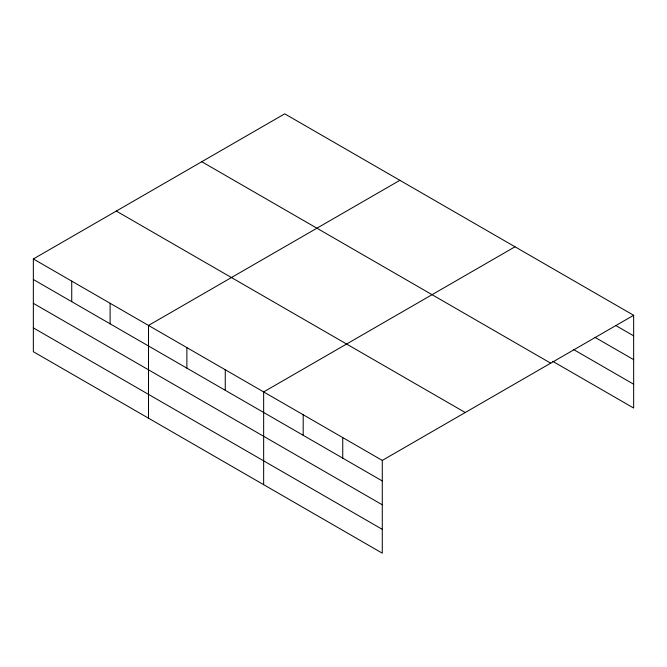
<?xml version="1.0" encoding="UTF-8"?>
<svg xmlns="http://www.w3.org/2000/svg" width="667" height="667" viewBox="0 0 667 667"><rect width="100%" height="100%" fill="white"/><g stroke="black" fill="none" stroke-linecap="round" stroke-linejoin="round"><path stroke-width="1" d="M33.35 258.963L382.283 460.413L382.283 553.168L33.35 351.709L33.35 258.963L284.717 113.832L633.65 315.291L633.65 408.037L552.76 361.339M399.867 180.315L148.499 325.438L148.499 418.192M515.016 246.79L263.648 391.921L263.648 484.676M382.283 460.413L633.65 315.291M615.674 325.463L633.65 335.843M595.006 337.352L633.65 359.663M573.437 349.45L633.65 384.217M201.767 161.722L550.7 363.182M116.3 211.064L465.233 412.523M33.35 279.506L382.283 480.965M33.35 303.335L382.283 504.794M33.35 327.889L382.283 529.34M342.738 437.585L342.738 458.129M303.193 414.749L303.193 435.301M225.263 369.76L225.263 390.312M186.877 347.599L186.877 368.151M110.113 303.277L110.113 323.828M71.736 281.115L71.736 301.667"/></g></svg>
